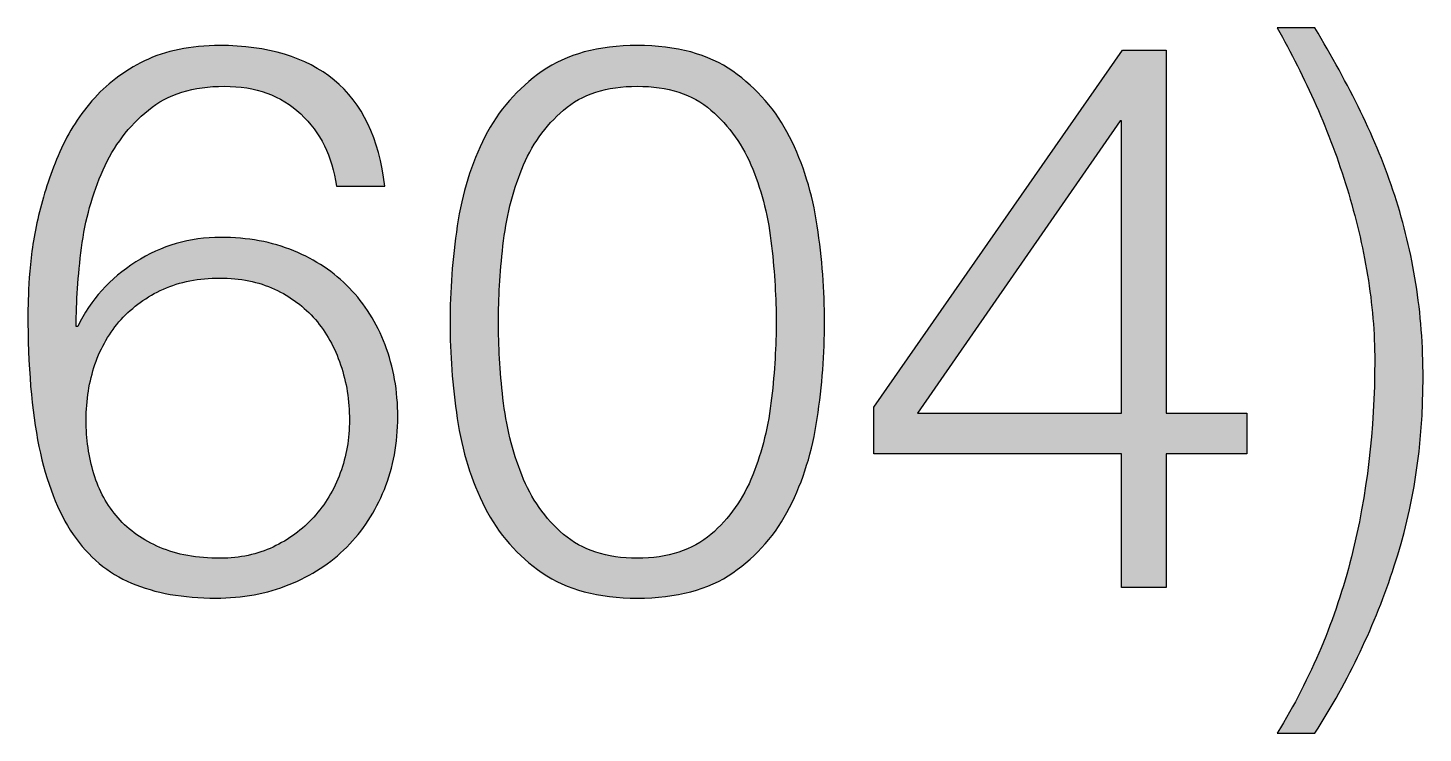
# Paper-space layout 'A1mask (portrait)' of a CAD drawing. Extents: x 0 to 565, y 0 to 805.
# Drawn here: x 403.43 to 410.48, y 48.52 to 52.08 of the extents above; entities that cross this region are included whole.
import ezdxf
from ezdxf.enums import TextEntityAlignment as Align

# ---------------------------------------------------------------- set-up
doc = ezdxf.new("R2010")
doc.units = 0
doc.layers.get('0').update_dxf_attribs({"linetype": 'CONTINUOUS'})
doc.layers.get('Defpoints').update_dxf_attribs({"linetype": 'CONTINUOUS'})
doc.layers.add('JPP_Mask', color=7, linetype='CONTINUOUS')
doc.styles.add('JPP', font='arial.ttf')

# ---------------------------------------------------------------- blocks, each defined once
blk = doc.blocks.new('A1mask (portrait)')
at = {"true_color": 0x004a91}
h = blk.add_hatch(color=154, dxfattribs=at)
edge = h.paths.add_edge_path()
edge.add_spline(control_points=[(410.4762, 50.311), (410.4762, 50.4791), (410.4638, 50.6396), (410.4397, 50.792)], knot_values=[2, 2, 2, 2, 3, 3, 3, 3], degree=3, periodic=0)
edge.add_spline(control_points=[(410.4397, 50.792), (410.4151, 50.9444), (410.3796, 51.0926), (410.3327, 51.236)], knot_values=[1, 1, 1, 1, 2, 2, 2, 2], degree=3, periodic=0)
edge.add_spline(control_points=[(410.3327, 51.236), (410.2863, 51.3794), (410.2286, 51.521), (410.1604, 51.6606)], knot_values=[0, 0, 0, 0, 1, 1, 1, 1], degree=3, periodic=0)
edge.add_spline(control_points=[(410.1604, 51.6606), (410.0918, 51.8002), (410.0151, 51.9413), (409.9294, 52.0833)], knot_values=[13, 13, 13, 13, 14, 14, 14, 14], degree=3, periodic=0)
edge.add_spline(control_points=[(409.9294, 52.0833), (409.9294, 52.0833), (409.7396, 52.0833), (409.7396, 52.0833), (409.8092, 51.9593), (409.8745, 51.8286), (409.9356, 51.6918)], knot_values=[11, 11, 11, 11, 12, 12, 12, 13, 13, 13, 13], degree=3, periodic=0)
edge.add_spline(control_points=[(409.9356, 51.6918), (409.9962, 51.5546), (410.0487, 51.4144), (410.0923, 51.271)], knot_values=[10, 10, 10, 10, 11, 11, 11, 11], degree=3, periodic=0)
edge.add_spline(control_points=[(410.0923, 51.271), (410.1363, 51.1276), (410.1708, 50.9818), (410.1954, 50.8346)], knot_values=[9, 9, 9, 9, 10, 10, 10, 10], degree=3, periodic=0)
edge.add_spline(control_points=[(410.1954, 50.8346), (410.2196, 50.6874), (410.2319, 50.5425), (410.2319, 50.4005)], knot_values=[8, 8, 8, 8, 9, 9, 9, 9], degree=3, periodic=0)
edge.add_spline(control_points=[(410.2319, 50.4005), (410.2319, 50.054), (410.1926, 49.7236), (410.114, 49.4098)], knot_values=[7, 7, 7, 7, 8, 8, 8, 8], degree=3, periodic=0)
edge.add_spline(control_points=[(410.114, 49.4098), (410.035, 49.0955), (409.91, 48.7987), (409.7396, 48.5199)], knot_values=[6, 6, 6, 6, 7, 7, 7, 7], degree=3, periodic=0)
edge.add_spline(control_points=[(409.7396, 48.5199), (409.7396, 48.5199), (409.9294, 48.5199), (409.9294, 48.5199), (410.1003, 48.7859), (410.2338, 49.0675), (410.3308, 49.3648), (410.4279, 49.6621), (410.4762, 49.9778), (410.4762, 50.311)], knot_values=[3, 3, 3, 3, 4, 4, 4, 5, 5, 5, 6, 6, 6, 6], degree=3, periodic=0)
h = blk.add_hatch(color=154, dxfattribs=at)
edge = h.paths.add_edge_path()
edge.add_spline(control_points=[(405.2318, 50.4819), (405.1892, 50.5927), (405.1291, 50.6888), (405.0515, 50.7688), (404.9738, 50.8488), (404.8801, 50.9117), (404.7703, 50.9567)], knot_values=[9, 9, 9, 9, 10, 10, 10, 11, 11, 11, 11], degree=3, periodic=0)
edge.add_spline(control_points=[(404.7703, 50.9567), (404.6605, 51.0022), (404.5369, 51.0249), (404.4001, 51.0249)], knot_values=[8, 8, 8, 8, 9, 9, 9, 9], degree=3, periodic=0)
edge.add_spline(control_points=[(404.4001, 51.0249), (404.2449, 51.0249), (404.1019, 50.9832), (403.9717, 50.9004)], knot_values=[7, 7, 7, 7, 8, 8, 8, 8], degree=3, periodic=0)
edge.add_spline(control_points=[(403.9717, 50.9004), (403.8411, 50.818), (403.7436, 50.7091), (403.6787, 50.5747)], knot_values=[6, 6, 6, 6, 7, 7, 7, 7], degree=3, periodic=0)
edge.add_spline(control_points=[(403.6711, 50.5747), (403.6711, 50.6987), (403.6801, 50.8313), (403.6981, 50.9723), (403.7161, 51.1134), (403.7526, 51.2445), (403.8065, 51.3657)], knot_values=[3, 3, 3, 3, 4, 4, 4, 5, 5, 5, 5], degree=3, periodic=0)
edge.add_spline(control_points=[(403.8065, 51.3657), (403.861, 51.4873), (403.9372, 51.5882), (404.0356, 51.6682)], knot_values=[2, 2, 2, 2, 3, 3, 3, 3], degree=3, periodic=0)
edge.add_spline(control_points=[(404.0356, 51.6682), (404.1336, 51.7486), (404.2619, 51.7884), (404.4195, 51.7884), (404.5772, 51.7884), (404.7059, 51.742), (404.8053, 51.6488)], knot_values=[0, 0, 0, 0, 1, 1, 1, 2, 2, 2, 2], degree=3, periodic=0)
edge.add_spline(control_points=[(404.8053, 51.6488), (404.9047, 51.556), (404.9648, 51.4343), (404.9857, 51.2843)], knot_values=[29, 29, 29, 29, 30, 30, 30, 30], degree=3, periodic=0)
edge.add_spline(control_points=[(404.9857, 51.2843), (404.9857, 51.2843), (405.2299, 51.2843), (405.2299, 51.2843), (405.2015, 51.5247), (405.1163, 51.7032), (404.9738, 51.8196)], knot_values=[27, 27, 27, 27, 28, 28, 28, 29, 29, 29, 29], degree=3, periodic=0)
edge.add_spline(control_points=[(404.9738, 51.8196), (404.8318, 51.9361), (404.6392, 51.9943), (404.3963, 51.9943)], knot_values=[26, 26, 26, 26, 27, 27, 27, 27], degree=3, periodic=0)
edge.add_spline(control_points=[(404.3963, 51.9943), (404.2486, 51.9943), (404.1223, 51.9683), (404.0162, 51.9167)], knot_values=[25, 25, 25, 25, 26, 26, 26, 26], degree=3, periodic=0)
edge.add_spline(control_points=[(404.0162, 51.9167), (403.9102, 51.8646), (403.8217, 51.7974), (403.7507, 51.715)], knot_values=[24, 24, 24, 24, 25, 25, 25, 25], degree=3, periodic=0)
edge.add_spline(control_points=[(403.7507, 51.715), (403.6792, 51.6322), (403.6224, 51.5399), (403.5798, 51.4376), (403.5372, 51.3354), (403.5045, 51.2346), (403.4809, 51.1352)], knot_values=[22, 22, 22, 22, 23, 23, 23, 24, 24, 24, 24], degree=3, periodic=0)
edge.add_spline(control_points=[(403.4809, 51.1352), (403.4577, 51.0358), (403.443, 50.942), (403.4364, 50.854), (403.4297, 50.7659), (403.4269, 50.6949), (403.4269, 50.641)], knot_values=[20, 20, 20, 20, 21, 21, 21, 22, 22, 22, 22], degree=3, periodic=0)
edge.add_spline(control_points=[(403.4269, 50.641), (403.4269, 50.3745), (403.4454, 50.1501), (403.4828, 49.9679)], knot_values=[19, 19, 19, 19, 20, 20, 20, 20], degree=3, periodic=0)
edge.add_spline(control_points=[(403.4828, 49.9679), (403.5206, 49.7856), (403.5779, 49.6379), (403.6555, 49.5239)], knot_values=[18, 18, 18, 18, 19, 19, 19, 19], degree=3, periodic=0)
edge.add_spline(control_points=[(403.6555, 49.5239), (403.7332, 49.4102), (403.8311, 49.3284), (403.9504, 49.2777)], knot_values=[17, 17, 17, 17, 18, 18, 18, 18], degree=3, periodic=0)
edge.add_spline(control_points=[(403.9504, 49.2777), (404.0692, 49.2275), (404.2113, 49.202), (404.3769, 49.202)], knot_values=[16, 16, 16, 16, 17, 17, 17, 17], degree=3, periodic=0)
edge.add_spline(control_points=[(404.3769, 49.202), (404.5114, 49.202), (404.6344, 49.2247), (404.7471, 49.2701)], knot_values=[15, 15, 15, 15, 16, 16, 16, 16], degree=3, periodic=0)
edge.add_spline(control_points=[(404.7471, 49.2701), (404.8598, 49.3151), (404.9563, 49.3785), (405.0377, 49.46), (405.1192, 49.5414), (405.1826, 49.6384), (405.228, 49.7506)], knot_values=[13, 13, 13, 13, 14, 14, 14, 15, 15, 15, 15], degree=3, periodic=0)
edge.add_spline(control_points=[(405.228, 49.7506), (405.273, 49.8633), (405.2957, 49.9854), (405.2957, 50.1174)], knot_values=[12, 12, 12, 12, 13, 13, 13, 13], degree=3, periodic=0)
edge.add_spline(control_points=[(405.2957, 50.1174), (405.2957, 50.249), (405.2744, 50.3707), (405.2318, 50.4819)], knot_values=[11, 11, 11, 11, 12, 12, 12, 12], degree=3, periodic=0)
edge = h.paths.add_edge_path(flags=16)
edge.add_spline(control_points=[(403.7658, 50.383), (403.7956, 50.4696), (403.8397, 50.5449), (403.8979, 50.6097)], knot_values=[1, 1, 1, 1, 2, 2, 2, 2], degree=3, periodic=0)
edge.add_spline(control_points=[(403.8979, 50.6097), (403.9561, 50.6741), (404.0271, 50.7252), (404.1114, 50.7631)], knot_values=[0, 0, 0, 0, 1, 1, 1, 1], degree=3, periodic=0)
edge.add_spline(control_points=[(404.1114, 50.7631), (404.1952, 50.8005), (404.2903, 50.819), (404.3963, 50.819)], knot_values=[15, 15, 15, 15, 16, 16, 16, 16], degree=3, periodic=0)
edge.add_spline(control_points=[(404.3963, 50.819), (404.4995, 50.819), (404.5918, 50.8005), (404.6732, 50.7631)], knot_values=[14, 14, 14, 14, 15, 15, 15, 15], degree=3, periodic=0)
edge.add_spline(control_points=[(404.6732, 50.7631), (404.7547, 50.7252), (404.8233, 50.6741), (404.8792, 50.6097)], knot_values=[13, 13, 13, 13, 14, 14, 14, 14], degree=3, periodic=0)
edge.add_spline(control_points=[(404.8792, 50.6097), (404.9345, 50.5449), (404.9771, 50.4687), (405.007, 50.3811)], knot_values=[12, 12, 12, 12, 13, 13, 13, 13], degree=3, periodic=0)
edge.add_spline(control_points=[(405.007, 50.3811), (405.0368, 50.2931), (405.0515, 50.1998), (405.0515, 50.1018)], knot_values=[11, 11, 11, 11, 12, 12, 12, 12], degree=3, periodic=0)
edge.add_spline(control_points=[(405.0515, 50.1018), (405.0515, 50.0086), (405.0358, 49.9196), (405.0051, 49.8344)], knot_values=[10, 10, 10, 10, 11, 11, 11, 11], degree=3, periodic=0)
edge.add_spline(control_points=[(405.0051, 49.8344), (404.9738, 49.7487), (404.9293, 49.6744), (404.8711, 49.6114)], knot_values=[9, 9, 9, 9, 10, 10, 10, 10], degree=3, periodic=0)
edge.add_spline(control_points=[(404.8711, 49.6114), (404.8129, 49.548), (404.7447, 49.4973), (404.6657, 49.46), (404.5866, 49.4226), (404.4981, 49.4036), (404.4001, 49.4036)], knot_values=[7, 7, 7, 7, 8, 8, 8, 9, 9, 9, 9], degree=3, periodic=0)
edge.add_spline(control_points=[(404.4001, 49.4036), (404.2813, 49.4036), (404.1791, 49.4216), (404.0939, 49.4581)], knot_values=[6, 6, 6, 6, 7, 7, 7, 7], degree=3, periodic=0)
edge.add_spline(control_points=[(404.0939, 49.4581), (404.0082, 49.494), (403.9381, 49.5437), (403.8823, 49.6072)], knot_values=[5, 5, 5, 5, 6, 6, 6, 6], degree=3, periodic=0)
edge.add_spline(control_points=[(403.8823, 49.6072), (403.8269, 49.6706), (403.7862, 49.7449), (403.7601, 49.8301)], knot_values=[4, 4, 4, 4, 5, 5, 5, 5], degree=3, periodic=0)
edge.add_spline(control_points=[(403.7601, 49.8301), (403.7346, 49.9158), (403.7213, 50.0062), (403.7213, 50.1018)], knot_values=[3, 3, 3, 3, 4, 4, 4, 4], degree=3, periodic=0)
edge.add_spline(control_points=[(403.7213, 50.1018), (403.7213, 50.2026), (403.7365, 50.2964), (403.7658, 50.383)], knot_values=[2, 2, 2, 2, 3, 3, 3, 3], degree=3, periodic=0)
h = blk.add_hatch(color=154, dxfattribs=at)
edge = h.paths.add_edge_path()
edge.add_spline(control_points=[(407.4519, 50.5979), (407.4519, 50.7555), (407.4396, 50.9174), (407.4149, 51.0826)], knot_values=[2, 2, 2, 2, 3, 3, 3, 3], degree=3, periodic=0)
edge.add_spline(control_points=[(407.4149, 51.0826), (407.3903, 51.2483), (407.3439, 51.3984), (407.2753, 51.5328)], knot_values=[1, 1, 1, 1, 2, 2, 2, 2], degree=3, periodic=0)
edge.add_spline(control_points=[(407.2753, 51.5328), (407.2071, 51.6672), (407.1115, 51.7775), (406.9884, 51.8641)], knot_values=[0, 0, 0, 0, 1, 1, 1, 1], degree=3, periodic=0)
edge.add_spline(control_points=[(406.9884, 51.8641), (406.8658, 51.9508), (406.7049, 51.9943), (406.5056, 51.9943)], knot_values=[15, 15, 15, 15, 16, 16, 16, 16], degree=3, periodic=0)
edge.add_spline(control_points=[(406.5056, 51.9943), (406.3092, 51.9943), (406.1492, 51.9508), (406.0252, 51.8641)], knot_values=[14, 14, 14, 14, 15, 15, 15, 15], degree=3, periodic=0)
edge.add_spline(control_points=[(406.0252, 51.8641), (405.9007, 51.7775), (405.8046, 51.6672), (405.7359, 51.5328), (405.6673, 51.3984), (405.6209, 51.2483), (405.5963, 51.0826)], knot_values=[12, 12, 12, 12, 13, 13, 13, 14, 14, 14, 14], degree=3, periodic=0)
edge.add_spline(control_points=[(405.5963, 51.0826), (405.5717, 50.9174), (405.5598, 50.7546), (405.5598, 50.5941)], knot_values=[11, 11, 11, 11, 12, 12, 12, 12], degree=3, periodic=0)
edge.add_spline(control_points=[(405.5598, 50.5941), (405.5598, 50.4365), (405.5717, 50.2751), (405.5963, 50.1094)], knot_values=[10, 10, 10, 10, 11, 11, 11, 11], degree=3, periodic=0)
edge.add_spline(control_points=[(405.5963, 50.1094), (405.6209, 49.9442), (405.6673, 49.7941), (405.7359, 49.6597), (405.8046, 49.5253), (405.9007, 49.4155), (406.0252, 49.3302)], knot_values=[8, 8, 8, 8, 9, 9, 9, 10, 10, 10, 10], degree=3, periodic=0)
edge.add_spline(control_points=[(406.0252, 49.3302), (406.1492, 49.2446), (406.3092, 49.202), (406.5056, 49.202)], knot_values=[7, 7, 7, 7, 8, 8, 8, 8], degree=3, periodic=0)
edge.add_spline(control_points=[(406.5056, 49.202), (406.7049, 49.202), (406.8658, 49.2446), (406.9884, 49.3302)], knot_values=[6, 6, 6, 6, 7, 7, 7, 7], degree=3, periodic=0)
edge.add_spline(control_points=[(406.9884, 49.3302), (407.1115, 49.4155), (407.2071, 49.5253), (407.2753, 49.6597)], knot_values=[5, 5, 5, 5, 6, 6, 6, 6], degree=3, periodic=0)
edge.add_spline(control_points=[(407.2753, 49.6597), (407.3439, 49.7941), (407.3903, 49.9442), (407.4149, 50.1094)], knot_values=[4, 4, 4, 4, 5, 5, 5, 5], degree=3, periodic=0)
edge.add_spline(control_points=[(407.4149, 50.1094), (407.4396, 50.2751), (407.4519, 50.4379), (407.4519, 50.5979)], knot_values=[3, 3, 3, 3, 4, 4, 4, 4], degree=3, periodic=0)
edge = h.paths.add_edge_path(flags=16)
edge.add_spline(control_points=[(405.8041, 50.5979), (405.8041, 50.7144), (405.8117, 50.8426), (405.8273, 50.9818)], knot_values=[2, 2, 2, 2, 3, 3, 3, 3], degree=3, periodic=0)
edge.add_spline(control_points=[(405.8273, 50.9818), (405.8429, 51.1214), (405.8742, 51.2507), (405.922, 51.37)], knot_values=[1, 1, 1, 1, 2, 2, 2, 2], degree=3, periodic=0)
edge.add_spline(control_points=[(405.922, 51.37), (405.9698, 51.4888), (406.0403, 51.5882), (406.1336, 51.6682)], knot_values=[0, 0, 0, 0, 1, 1, 1, 1], degree=3, periodic=0)
edge.add_spline(control_points=[(406.1336, 51.6682), (406.2268, 51.7486), (406.3508, 51.7884), (406.5056, 51.7884)], knot_values=[15, 15, 15, 15, 16, 16, 16, 16], degree=3, periodic=0)
edge.add_spline(control_points=[(406.5056, 51.7884), (406.6609, 51.7884), (406.7849, 51.7486), (406.8782, 51.6682)], knot_values=[14, 14, 14, 14, 15, 15, 15, 15], degree=3, periodic=0)
edge.add_spline(control_points=[(406.8782, 51.6682), (406.9709, 51.5882), (407.0415, 51.4888), (407.0893, 51.37)], knot_values=[13, 13, 13, 13, 14, 14, 14, 14], degree=3, periodic=0)
edge.add_spline(control_points=[(407.0893, 51.37), (407.1371, 51.2507), (407.1688, 51.1214), (407.1844, 50.9818)], knot_values=[12, 12, 12, 12, 13, 13, 13, 13], degree=3, periodic=0)
edge.add_spline(control_points=[(407.1844, 50.9818), (407.2, 50.8426), (407.2076, 50.7144), (407.2076, 50.5979)], knot_values=[11, 11, 11, 11, 12, 12, 12, 12], degree=3, periodic=0)
edge.add_spline(control_points=[(407.2076, 50.5979), (407.2076, 50.4791), (407.2, 50.3503), (407.1844, 50.2121), (407.1688, 50.0739), (407.1371, 49.9447), (407.0893, 49.8244), (407.0415, 49.7042), (406.9709, 49.6039), (406.8782, 49.5239)], knot_values=[8, 8, 8, 8, 9, 9, 9, 10, 10, 10, 11, 11, 11, 11], degree=3, periodic=0)
edge.add_spline(control_points=[(406.8782, 49.5239), (406.7849, 49.4439), (406.6609, 49.4036), (406.5056, 49.4036)], knot_values=[7, 7, 7, 7, 8, 8, 8, 8], degree=3, periodic=0)
edge.add_spline(control_points=[(406.5056, 49.4036), (406.3508, 49.4036), (406.2268, 49.4439), (406.1336, 49.5239), (406.0403, 49.6039), (405.9698, 49.7042), (405.922, 49.8244), (405.8742, 49.9447), (405.8429, 50.0739), (405.8273, 50.2121), (405.8117, 50.3503), (405.8041, 50.4791), (405.8041, 50.5979)], knot_values=[3, 3, 3, 3, 4, 4, 4, 5, 5, 5, 6, 6, 6, 7, 7, 7, 7], degree=3, periodic=0)
h = blk.add_hatch(color=154, dxfattribs=at)
h.paths.add_polyline_path([(409.5848, 50.1369), (409.1777, 50.1369), (409.1777, 51.9706), (408.9567, 51.9706), (407.7004, 50.1676), (407.7004, 49.9309), (408.9529, 49.9309), (408.9529, 49.2564), (409.1777, 49.2564), (409.1777, 49.9309), (409.5848, 49.9309)])
h.paths.add_polyline_path([(408.9529, 50.1369), (407.9214, 50.1369), (408.9448, 51.6142), (408.9529, 51.6142)], flags=16)
at = {"layer": 'Defpoints', "color": 154, "true_color": 0x004a91}
for points in [[(408.9567, 51.9706), (409.1777, 51.9706), (409.1777, 50.1369), (409.5848, 50.1369), (409.5848, 49.9309), (409.1777, 49.9309), (409.1777, 49.2564), (408.9529, 49.2564), (408.9529, 49.9309), (407.7004, 49.9309), (407.7004, 50.1676), (408.9567, 51.9706)], [(408.9529, 51.6142), (408.9448, 51.6142), (407.9214, 50.1369), (408.9529, 50.1369), (408.9529, 51.6142)]]:
    blk.add_lwpolyline(points, dxfattribs=at)
for points, knots in [([(410.1604, 51.6606), (410.2286, 51.521), (410.2863, 51.3794), (410.3327, 51.236), (410.3796, 51.0926), (410.4151, 50.9444), (410.4397, 50.792), (410.4638, 50.6396), (410.4762, 50.4791), (410.4762, 50.311), (410.4762, 49.9778), (410.4279, 49.6621), (410.3308, 49.3648), (410.2338, 49.0675), (410.1003, 48.7859), (409.9294, 48.5199), (409.9294, 48.5199), (409.7396, 48.5199), (409.7396, 48.5199), (409.91, 48.7987), (410.035, 49.0955), (410.114, 49.4098), (410.1926, 49.7236), (410.2319, 50.054), (410.2319, 50.4005), (410.2319, 50.5425), (410.2196, 50.6874), (410.1954, 50.8346), (410.1708, 50.9818), (410.1363, 51.1276), (410.0923, 51.271), (410.0487, 51.4144), (409.9962, 51.5546), (409.9356, 51.6918), (409.8745, 51.8286), (409.8092, 51.9593), (409.7396, 52.0833), (409.7396, 52.0833), (409.9294, 52.0833), (409.9294, 52.0833), (410.0151, 51.9413), (410.0918, 51.8002), (410.1604, 51.6606)], [0, 0, 0, 0, 1, 1, 1, 2, 2, 2, 3, 3, 3, 4, 4, 4, 5, 5, 5, 6, 6, 6, 7, 7, 7, 8, 8, 8, 9, 9, 9, 10, 10, 10, 11, 11, 11, 12, 12, 12, 13, 13, 13, 14, 14, 14, 14]), ([(404.8053, 51.6488), (404.7059, 51.742), (404.5772, 51.7884), (404.4195, 51.7884), (404.2619, 51.7884), (404.1336, 51.7486), (404.0356, 51.6682), (403.9372, 51.5882), (403.861, 51.4873), (403.8065, 51.3657), (403.7526, 51.2445), (403.7161, 51.1134), (403.6981, 50.9723), (403.6801, 50.8313), (403.6711, 50.6987), (403.6711, 50.5747), (403.6711, 50.5747), (403.6787, 50.5747), (403.6787, 50.5747), (403.7436, 50.7091), (403.8411, 50.818), (403.9717, 50.9004), (404.1019, 50.9832), (404.2449, 51.0249), (404.4001, 51.0249), (404.5369, 51.0249), (404.6605, 51.0022), (404.7703, 50.9567), (404.8801, 50.9117), (404.9738, 50.8488), (405.0515, 50.7688), (405.1291, 50.6888), (405.1892, 50.5927), (405.2318, 50.4819), (405.2744, 50.3707), (405.2957, 50.249), (405.2957, 50.1174), (405.2957, 49.9854), (405.273, 49.8633), (405.228, 49.7506), (405.1826, 49.6384), (405.1192, 49.5414), (405.0377, 49.46), (404.9563, 49.3785), (404.8598, 49.3151), (404.7471, 49.2701), (404.6344, 49.2247), (404.5114, 49.202), (404.3769, 49.202), (404.2113, 49.202), (404.0692, 49.2275), (403.9504, 49.2777), (403.8311, 49.3284), (403.7332, 49.4102), (403.6555, 49.5239), (403.5779, 49.6379), (403.5206, 49.7856), (403.4828, 49.9679), (403.4454, 50.1501), (403.4269, 50.3745), (403.4269, 50.641), (403.4269, 50.6949), (403.4297, 50.7659), (403.4364, 50.854), (403.443, 50.942), (403.4577, 51.0358), (403.4809, 51.1352), (403.5045, 51.2346), (403.5372, 51.3354), (403.5798, 51.4376), (403.6224, 51.5399), (403.6792, 51.6322), (403.7507, 51.715), (403.8217, 51.7974), (403.9102, 51.8646), (404.0162, 51.9167), (404.1223, 51.9683), (404.2486, 51.9943), (404.3963, 51.9943), (404.6392, 51.9943), (404.8318, 51.9361), (404.9738, 51.8196), (405.1163, 51.7032), (405.2015, 51.5247), (405.2299, 51.2843), (405.2299, 51.2843), (404.9857, 51.2843), (404.9857, 51.2843), (404.9648, 51.4343), (404.9047, 51.556), (404.8053, 51.6488)], [0, 0, 0, 0, 1, 1, 1, 2, 2, 2, 3, 3, 3, 4, 4, 4, 5, 5, 5, 6, 6, 6, 7, 7, 7, 8, 8, 8, 9, 9, 9, 10, 10, 10, 11, 11, 11, 12, 12, 12, 13, 13, 13, 14, 14, 14, 15, 15, 15, 16, 16, 16, 17, 17, 17, 18, 18, 18, 19, 19, 19, 20, 20, 20, 21, 21, 21, 22, 22, 22, 23, 23, 23, 24, 24, 24, 25, 25, 25, 26, 26, 26, 27, 27, 27, 28, 28, 28, 29, 29, 29, 30, 30, 30, 30]), ([(406.9884, 51.8641), (407.1115, 51.7775), (407.2071, 51.6672), (407.2753, 51.5328), (407.3439, 51.3984), (407.3903, 51.2483), (407.4149, 51.0826), (407.4396, 50.9174), (407.4519, 50.7555), (407.4519, 50.5979), (407.4519, 50.4379), (407.4396, 50.2751), (407.4149, 50.1094), (407.3903, 49.9442), (407.3439, 49.7941), (407.2753, 49.6597), (407.2071, 49.5253), (407.1115, 49.4155), (406.9884, 49.3302), (406.8658, 49.2446), (406.7049, 49.202), (406.5056, 49.202), (406.3092, 49.202), (406.1492, 49.2446), (406.0252, 49.3302), (405.9007, 49.4155), (405.8046, 49.5253), (405.7359, 49.6597), (405.6673, 49.7941), (405.6209, 49.9442), (405.5963, 50.1094), (405.5717, 50.2751), (405.5598, 50.4365), (405.5598, 50.5941), (405.5598, 50.7546), (405.5717, 50.9174), (405.5963, 51.0826), (405.6209, 51.2483), (405.6673, 51.3984), (405.7359, 51.5328), (405.8046, 51.6672), (405.9007, 51.7775), (406.0252, 51.8641), (406.1492, 51.9508), (406.3092, 51.9943), (406.5056, 51.9943), (406.7049, 51.9943), (406.8658, 51.9508), (406.9884, 51.8641)], [0, 0, 0, 0, 1, 1, 1, 2, 2, 2, 3, 3, 3, 4, 4, 4, 5, 5, 5, 6, 6, 6, 7, 7, 7, 8, 8, 8, 9, 9, 9, 10, 10, 10, 11, 11, 11, 12, 12, 12, 13, 13, 13, 14, 14, 14, 15, 15, 15, 16, 16, 16, 16]), ([(406.1336, 51.6682), (406.0403, 51.5882), (405.9698, 51.4888), (405.922, 51.37), (405.8742, 51.2507), (405.8429, 51.1214), (405.8273, 50.9818), (405.8117, 50.8426), (405.8041, 50.7144), (405.8041, 50.5979), (405.8041, 50.4791), (405.8117, 50.3503), (405.8273, 50.2121), (405.8429, 50.0739), (405.8742, 49.9447), (405.922, 49.8244), (405.9698, 49.7042), (406.0403, 49.6039), (406.1336, 49.5239), (406.2268, 49.4439), (406.3508, 49.4036), (406.5056, 49.4036), (406.6609, 49.4036), (406.7849, 49.4439), (406.8782, 49.5239), (406.9709, 49.6039), (407.0415, 49.7042), (407.0893, 49.8244), (407.1371, 49.9447), (407.1688, 50.0739), (407.1844, 50.2121), (407.2, 50.3503), (407.2076, 50.4791), (407.2076, 50.5979), (407.2076, 50.7144), (407.2, 50.8426), (407.1844, 50.9818), (407.1688, 51.1214), (407.1371, 51.2507), (407.0893, 51.37), (407.0415, 51.4888), (406.9709, 51.5882), (406.8782, 51.6682), (406.7849, 51.7486), (406.6609, 51.7884), (406.5056, 51.7884), (406.3508, 51.7884), (406.2268, 51.7486), (406.1336, 51.6682)], [0, 0, 0, 0, 1, 1, 1, 2, 2, 2, 3, 3, 3, 4, 4, 4, 5, 5, 5, 6, 6, 6, 7, 7, 7, 8, 8, 8, 9, 9, 9, 10, 10, 10, 11, 11, 11, 12, 12, 12, 13, 13, 13, 14, 14, 14, 15, 15, 15, 16, 16, 16, 16]), ([(404.1114, 50.7631), (404.0271, 50.7252), (403.9561, 50.6741), (403.8979, 50.6097), (403.8397, 50.5449), (403.7956, 50.4696), (403.7658, 50.383), (403.7365, 50.2964), (403.7213, 50.2026), (403.7213, 50.1018), (403.7213, 50.0062), (403.7346, 49.9158), (403.7601, 49.8301), (403.7862, 49.7449), (403.8269, 49.6706), (403.8823, 49.6072), (403.9381, 49.5437), (404.0082, 49.494), (404.0939, 49.4581), (404.1791, 49.4216), (404.2813, 49.4036), (404.4001, 49.4036), (404.4981, 49.4036), (404.5866, 49.4226), (404.6657, 49.46), (404.7447, 49.4973), (404.8129, 49.548), (404.8711, 49.6114), (404.9293, 49.6744), (404.9738, 49.7487), (405.0051, 49.8344), (405.0358, 49.9196), (405.0515, 50.0086), (405.0515, 50.1018), (405.0515, 50.1998), (405.0368, 50.2931), (405.007, 50.3811), (404.9771, 50.4687), (404.9345, 50.5449), (404.8792, 50.6097), (404.8233, 50.6741), (404.7547, 50.7252), (404.6732, 50.7631), (404.5918, 50.8005), (404.4995, 50.819), (404.3963, 50.819), (404.2903, 50.819), (404.1952, 50.8005), (404.1114, 50.7631)], [0, 0, 0, 0, 1, 1, 1, 2, 2, 2, 3, 3, 3, 4, 4, 4, 5, 5, 5, 6, 6, 6, 7, 7, 7, 8, 8, 8, 9, 9, 9, 10, 10, 10, 11, 11, 11, 12, 12, 12, 13, 13, 13, 14, 14, 14, 15, 15, 15, 16, 16, 16, 16])]:
    blk.add_open_spline(points, degree=3, knots=knots, dxfattribs=at)
at = {"color": 7, "style": 'JPP'}
for tag, p in [('Client', (498, 115)), ('Project1', (498, 90)), ('Project2', (498, 82.5)), ('Project3', (498, 75)), ('Title1', (498, 57.5)), ('Title2', (498, 50)), ('Title3', (498, 42.5)), ('Status', (390, 7.5))]:
    blk.add_attdef(tag, text='', height=3.5, dxfattribs=at).set_placement(p, align=Align.MIDDLE_LEFT)
at = {"color": 2, "style": 'JPP'}
for tag, p in [('Scale', (417.5, 25)), ('Checked', (507.5, 25)), ('Drawn', (462.5, 25)), ('Date', (552.5, 25))]:
    blk.add_attdef(tag, text='', height=2, dxfattribs=at).set_placement(p, align=Align.MIDDLE_CENTER)
at = {"color": 6, "style": 'JPP'}
for tag, p in [('Ref', (480, 7.5)), ('DrgNo.', (522, 7.5))]:
    blk.add_attdef(tag, text='', height=4, dxfattribs=at).set_placement(p, align=Align.MIDDLE_LEFT)
blk.add_attdef('Rev', text='', height=4, dxfattribs=at).set_placement((556.2747, 7.5), align=Align.MIDDLE_CENTER)

psp = doc.layouts.new('A1mask (portrait)')

# ---------------------------------------------------------------- block references
at = {"layer": 'JPP_Mask'}
psp.add_blockref('A1mask (portrait)', (0, 0), dxfattribs=at)

doc.saveas('drawing.dxf')
